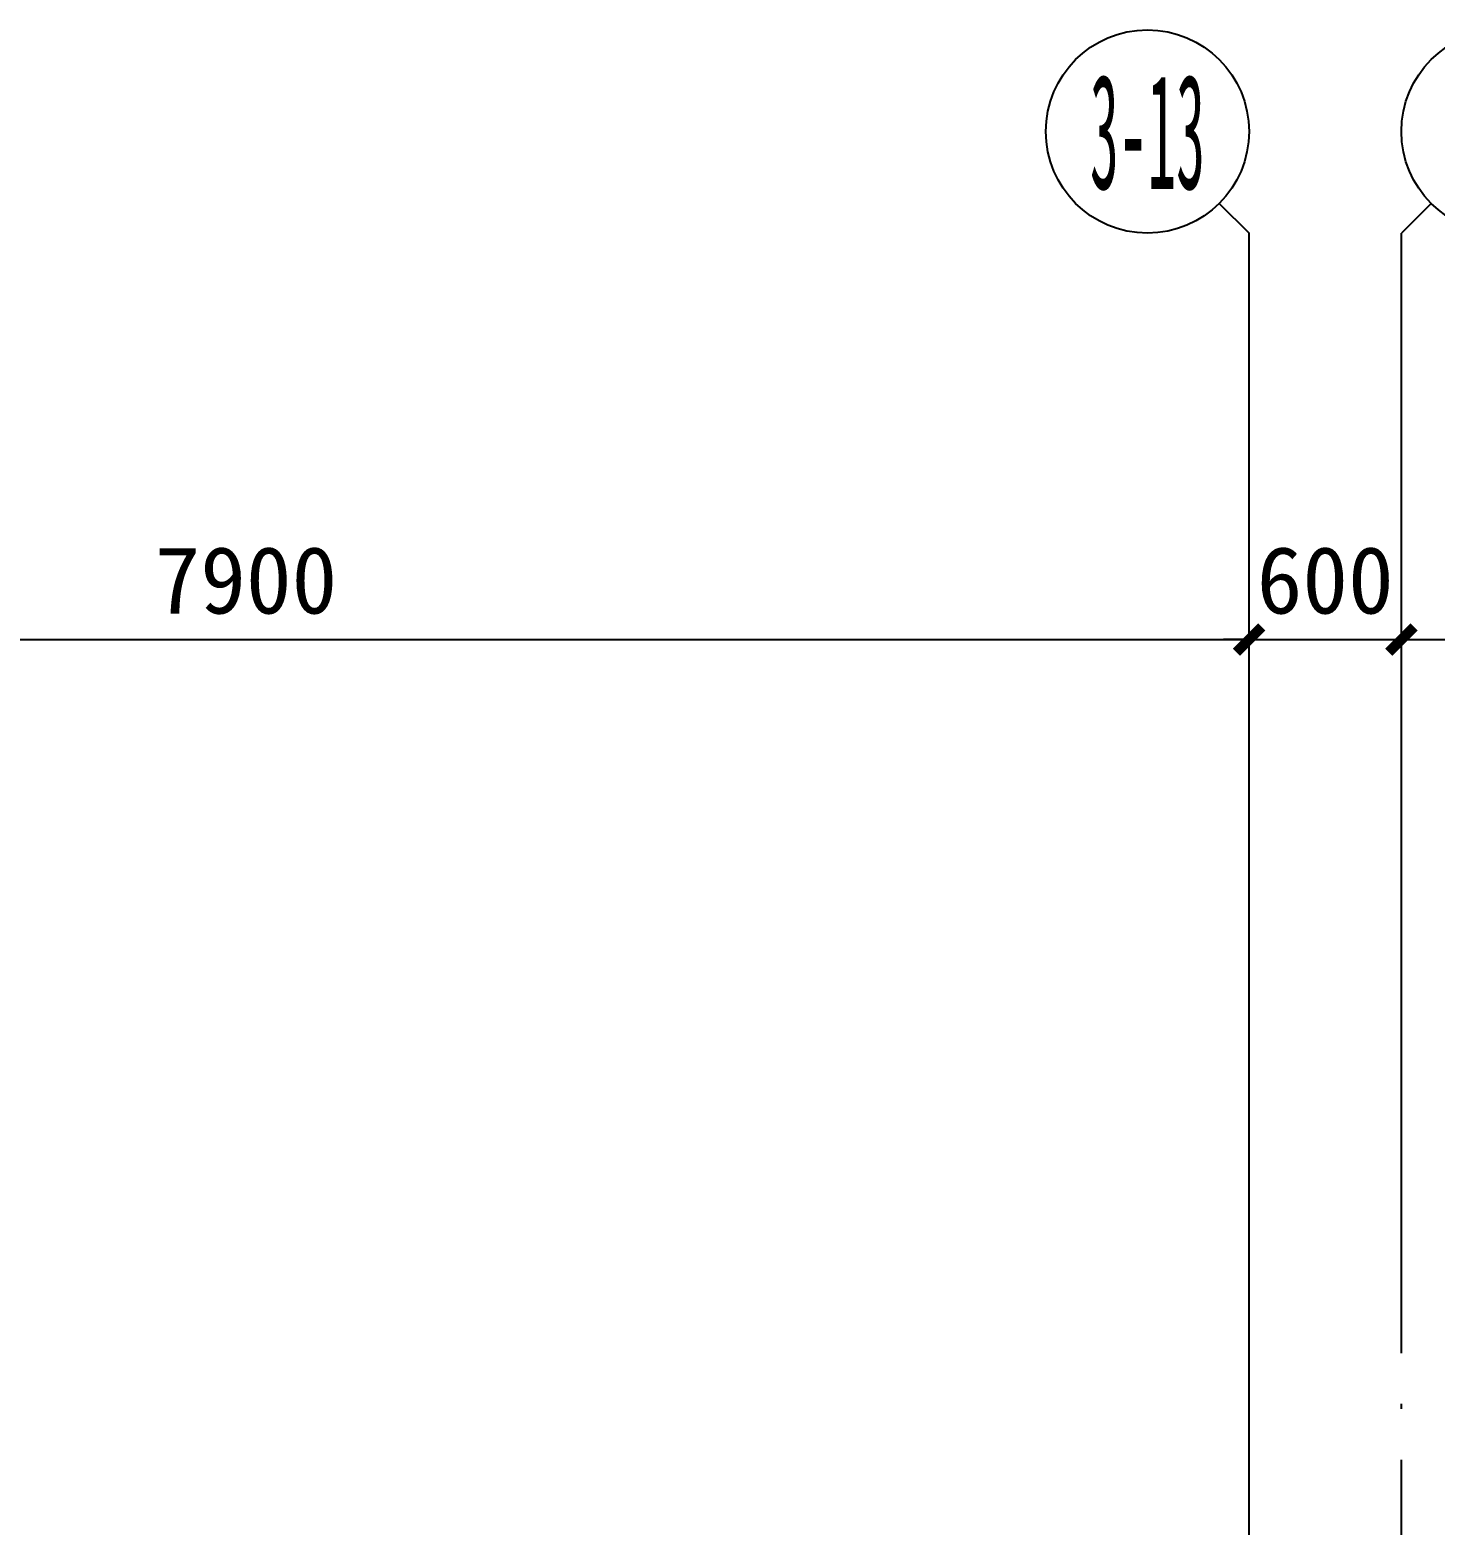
# Model space of a CAD drawing. Extents: x -3200781797 to -8106663, y 494714 to 1244925.
# Drawn here: x -8145901 to -8140368, y 854727 to 860614 of the extents above; entities that cross this region are included whole.
import ezdxf
from ezdxf.enums import TextEntityAlignment as Align

# ---------------------------------------------------------------- set-up
doc = ezdxf.new("R2010")
doc.units = 0
doc.header["$LTSCALE"] = 1000
doc.header["$MEASUREMENT"] = 0
doc.linetypes.add('3#-轴线$0$DOTE', pattern=[2.42, 2, -0.2, 0.02, -0.2])
doc.linetypes.add('DASH', pattern=[0.35, 0.25, -0.1])
doc.layers.get('Defpoints').update_dxf_attribs({"color": 30, "linetype": 'DASH'})
for name, color, linetype in [('3#-轴线$0$3#-轴号$0$A-ANNO-AXIS-CIRC', 3, 'Continuous'), ('3#-轴线$0$3#-轴号$0$A-ANNO-AXIS-TEXT', 7, 'Continuous'), ('3#-轴线$0$3#-轴号$0$A-ANNO-DIMS', 3, 'Continuous'), ('3#-轴线$0$A-ANNO-DOTE', 10, '3#-轴线$0$DOTE'), ('3#-轴线$0$AXIS_TEXT', 7, 'Continuous')]:
    doc.layers.add(name, color=color, linetype=linetype)
doc.styles.add('3#-轴线$0$3#-轴号$0$_TCH_AXIS', font='')
doc.styles.add('3#-轴线$0$3#-轴号$0$_TCH_DIM_T3', font='')
doc.styles.add('3#-轴线$0$COMPLEX', font='COMPLEX')
doc.styles.get('3#-轴线$0$3#-轴号$0$_TCH_AXIS').set_extended_font_data('SimSun')
doc.styles.get('3#-轴线$0$3#-轴号$0$_TCH_DIM_T3').set_extended_font_data('SimSun')
doc.dimstyles.new('3#-轴线$0$3#-轴号$0$_TCH_ARCH&&100', dxfattribs={"dimtxt": 264.345992, "dimasz": 100, "dimexe": 250, "dimexo": 300, "dimgap": 100, "dimtad": 1, "dimdec": 0, "dimzin": 0, "dimdsep": 46, "dimtxsty": '3#-轴线$0$3#-轴号$0$_TCH_DIM_T3', "dimblk": '3#-轴线$0$3#-轴号$0$_ArchTick', "dimcen": 0.09, "dimclrt": 7, "dimazin": 2, "dimtfac": 1, "dimtdec": 0, "dimtix": 1, "dimtmove": 2, "dimatfit": 3, "dimfxl": 100, "dimtolj": 1, "dimtzin": 0, "dimarcsym": 0})

# ---------------------------------------------------------------- blocks, each defined once
blk = doc.blocks.new('3#-轴线$0$_AXISO')
blk.add_circle((0, 0), 0.5)
at = {"layer": '3#-轴线$0$AXIS_TEXT', "style": '3#-轴线$0$COMPLEX', "width": 1.041667}
blk.add_attdef('A', text='', height=0.56, dxfattribs=at).set_placement((-0.25, -0.28), (0.25, -0.28), align=Align.FIT)
blk = doc.blocks.new('3#-轴线$0$3#-轴号$0$_ArchTick')
at = {"color": 0, "linetype": 'ByBlock', "const_width": 0.4}
blk.add_lwpolyline([(-0.5, -0.5), (0.5, 0.5)], dxfattribs=at)
blk = doc.blocks.new('*D2053')
at = {"layer": '3#-轴线$0$3#-轴号$0$A-ANNO-DIMS', "color": 0, "lineweight": -2, "transparency": 16777216}
for p, q in [((21700, 4889.4), (21700, 5639.4)), ((29600, 4889.4), (29600, 5639.4)), ((21700, 5389.4), (29600, 5389.4))]:
    blk.add_line(p, q, dxfattribs=at)
at = {"layer": 'Defpoints', "color": 0, "transparency": 16777216}
for p in [(29600, 5389.4), (21700, 4589.4), (29600, 4589.4)]:
    blk.add_point(p, dxfattribs=at)
at = {"layer": '3#-轴线$0$3#-轴号$0$A-ANNO-DIMS', "color": 0, "lineweight": -2, "transparency": 16777216, "xscale": 100, "yscale": 100, "zscale": 100, "rotation": 180}
blk.add_blockref('3#-轴线$0$3#-轴号$0$_ArchTick', (21700, 5389.4), dxfattribs=at)
at = {"layer": '3#-轴线$0$3#-轴号$0$A-ANNO-DIMS', "color": 0, "lineweight": -2, "transparency": 16777216, "xscale": 100, "yscale": 100, "zscale": 100}
blk.add_blockref('3#-轴线$0$3#-轴号$0$_ArchTick', (29600, 5389.4), dxfattribs=at)
at = {"layer": '3#-轴线$0$3#-轴号$0$A-ANNO-DIMS', "color": 7, "transparency": 16777216, "insert": (25650, 5621.6), "char_height": 264.35, "attachment_point": 5, "style": '3#-轴线$0$3#-轴号$0$_TCH_DIM_T3'}
blk.add_mtext('\\A1;7900', dxfattribs=at)
blk = doc.blocks.new('*D2054')
at = {"layer": '3#-轴线$0$3#-轴号$0$A-ANNO-DIMS', "color": 0, "lineweight": -2, "transparency": 16777216}
for p, q in [((29600, 4889.4), (29600, 5639.4)), ((30200, 4889.4), (30200, 5639.4)), ((29600, 5389.4), (29500, 5389.4)), ((29600, 5389.4), (30200, 5389.4)), ((30200, 5389.4), (30300, 5389.4))]:
    blk.add_line(p, q, dxfattribs=at)
at = {"layer": 'Defpoints', "color": 0, "transparency": 16777216}
for p in [(30200, 5389.4), (29600, 4589.4), (30200, 4589.4)]:
    blk.add_point(p, dxfattribs=at)
at = {"layer": '3#-轴线$0$3#-轴号$0$A-ANNO-DIMS', "color": 0, "lineweight": -2, "transparency": 16777216, "xscale": 100, "yscale": 100, "zscale": 100}
blk.add_blockref('3#-轴线$0$3#-轴号$0$_ArchTick', (29600, 5389.4), dxfattribs=at)
at = {"layer": '3#-轴线$0$3#-轴号$0$A-ANNO-DIMS', "color": 0, "lineweight": -2, "transparency": 16777216, "xscale": 100, "yscale": 100, "zscale": 100, "rotation": 180}
blk.add_blockref('3#-轴线$0$3#-轴号$0$_ArchTick', (30200, 5389.4), dxfattribs=at)
at = {"layer": '3#-轴线$0$3#-轴号$0$A-ANNO-DIMS', "color": 7, "transparency": 16777216, "insert": (29900, 5621.6), "char_height": 264.35, "attachment_point": 5, "style": '3#-轴线$0$3#-轴号$0$_TCH_DIM_T3'}
blk.add_mtext('\\A1;600', dxfattribs=at)
blk = doc.blocks.new('*D2055')
at = {"layer": '3#-轴线$0$3#-轴号$0$A-ANNO-DIMS', "color": 0, "lineweight": -2, "transparency": 16777216}
for p, q in [((30200, 4889.4), (30200, 5639.4)), ((32550, 4889.4), (32550, 5639.4)), ((30200, 5389.4), (32550, 5389.4))]:
    blk.add_line(p, q, dxfattribs=at)
at = {"layer": 'Defpoints', "color": 0, "transparency": 16777216}
for p in [(32550, 5389.4), (30200, 4589.4), (32550, 4589.4)]:
    blk.add_point(p, dxfattribs=at)
at = {"layer": '3#-轴线$0$3#-轴号$0$A-ANNO-DIMS', "color": 0, "lineweight": -2, "transparency": 16777216, "xscale": 100, "yscale": 100, "zscale": 100, "rotation": 180}
blk.add_blockref('3#-轴线$0$3#-轴号$0$_ArchTick', (30200, 5389.4), dxfattribs=at)
at = {"layer": '3#-轴线$0$3#-轴号$0$A-ANNO-DIMS', "color": 0, "lineweight": -2, "transparency": 16777216, "xscale": 100, "yscale": 100, "zscale": 100}
blk.add_blockref('3#-轴线$0$3#-轴号$0$_ArchTick', (32550, 5389.4), dxfattribs=at)
at = {"layer": '3#-轴线$0$3#-轴号$0$A-ANNO-DIMS', "color": 7, "transparency": 16777216, "insert": (31375, 5621.6), "char_height": 264.35, "attachment_point": 5, "style": '3#-轴线$0$3#-轴号$0$_TCH_DIM_T3'}
blk.add_mtext('\\A1;2350', dxfattribs=at)
blk = doc.blocks.new('3#-轴线$0$3#-轴号')
at = {"layer": '3#-轴线$0$3#-轴号$0$A-ANNO-AXIS-CIRC'}
for p, q in [((29482.8, 7106.5), (29600, 6989.4)), ((30317.2, 7106.5), (30200, 6989.4)), ((29600, 2989.4), (29600, 6989.4)), ((30200, 2989.4), (30200, 6989.4))]:
    blk.add_line(p, q, dxfattribs=at)
ref = blk.add_blockref('3#-轴线$0$_AXISO', (29200, 7389.4), dxfattribs=dict(at, xscale=800, yscale=800, zscale=800))
ref.add_attrib('A', '3-13', dxfattribs={"layer": '3#-轴线$0$3#-轴号$0$A-ANNO-AXIS-TEXT', "height": 452.55, "style": '3#-轴线$0$3#-轴号$0$_TCH_AXIS', "width": 0.349609}).set_placement((28973.7, 7163.1), (29426.3, 7163.1), align=Align.FIT)
ref = blk.add_blockref('3#-轴线$0$_AXISO', (30600, 7389.4), dxfattribs=dict(at, xscale=800, yscale=800, zscale=800))
ref.add_attrib('A', '3-14', dxfattribs={"layer": '3#-轴线$0$3#-轴号$0$A-ANNO-AXIS-TEXT', "height": 452.55, "style": '3#-轴线$0$3#-轴号$0$_TCH_AXIS', "width": 0.349609}).set_placement((30373.7, 7163.1), (30826.3, 7163.1), align=Align.FIT)
at = {"layer": '3#-轴线$0$3#-轴号$0$A-ANNO-DIMS'}
for p1, p2, picture, middle in [((21700, 4589.4), (29600, 4589.4), '*D2053', (25650, 5621.6)), ((29600, 4589.4), (30200, 4589.4), '*D2054', (29900, 5621.6)), ((30200, 4589.4), (32550, 4589.4), '*D2055', (31375, 5621.6))]:
    dim = blk.add_aligned_dim(p1=p1, p2=p2, distance=800, dimstyle='3#-轴线$0$3#-轴号$0$_TCH_ARCH&&100', dxfattribs=at)
    dim.commit()
    dim.dimension.update_dxf_attribs({"geometry": picture, "text_midpoint": middle})
blk = doc.blocks.new('3#-轴线')
at = {"layer": '3#-轴线$0$A-ANNO-DOTE'}
for points in [[(29600, -3200), (29600, 5500)], [(30200, -7100), (30200, 5500)]]:
    blk.add_lwpolyline(points, dxfattribs=at)
blk.add_blockref('3#-轴线$0$3#-轴号', (0, 0))

msp = doc.modelspace()

# ---------------------------------------------------------------- block references
msp.add_blockref('3#-轴线', (-8170700.4, 852824.6))

doc.saveas('drawing.dxf')
